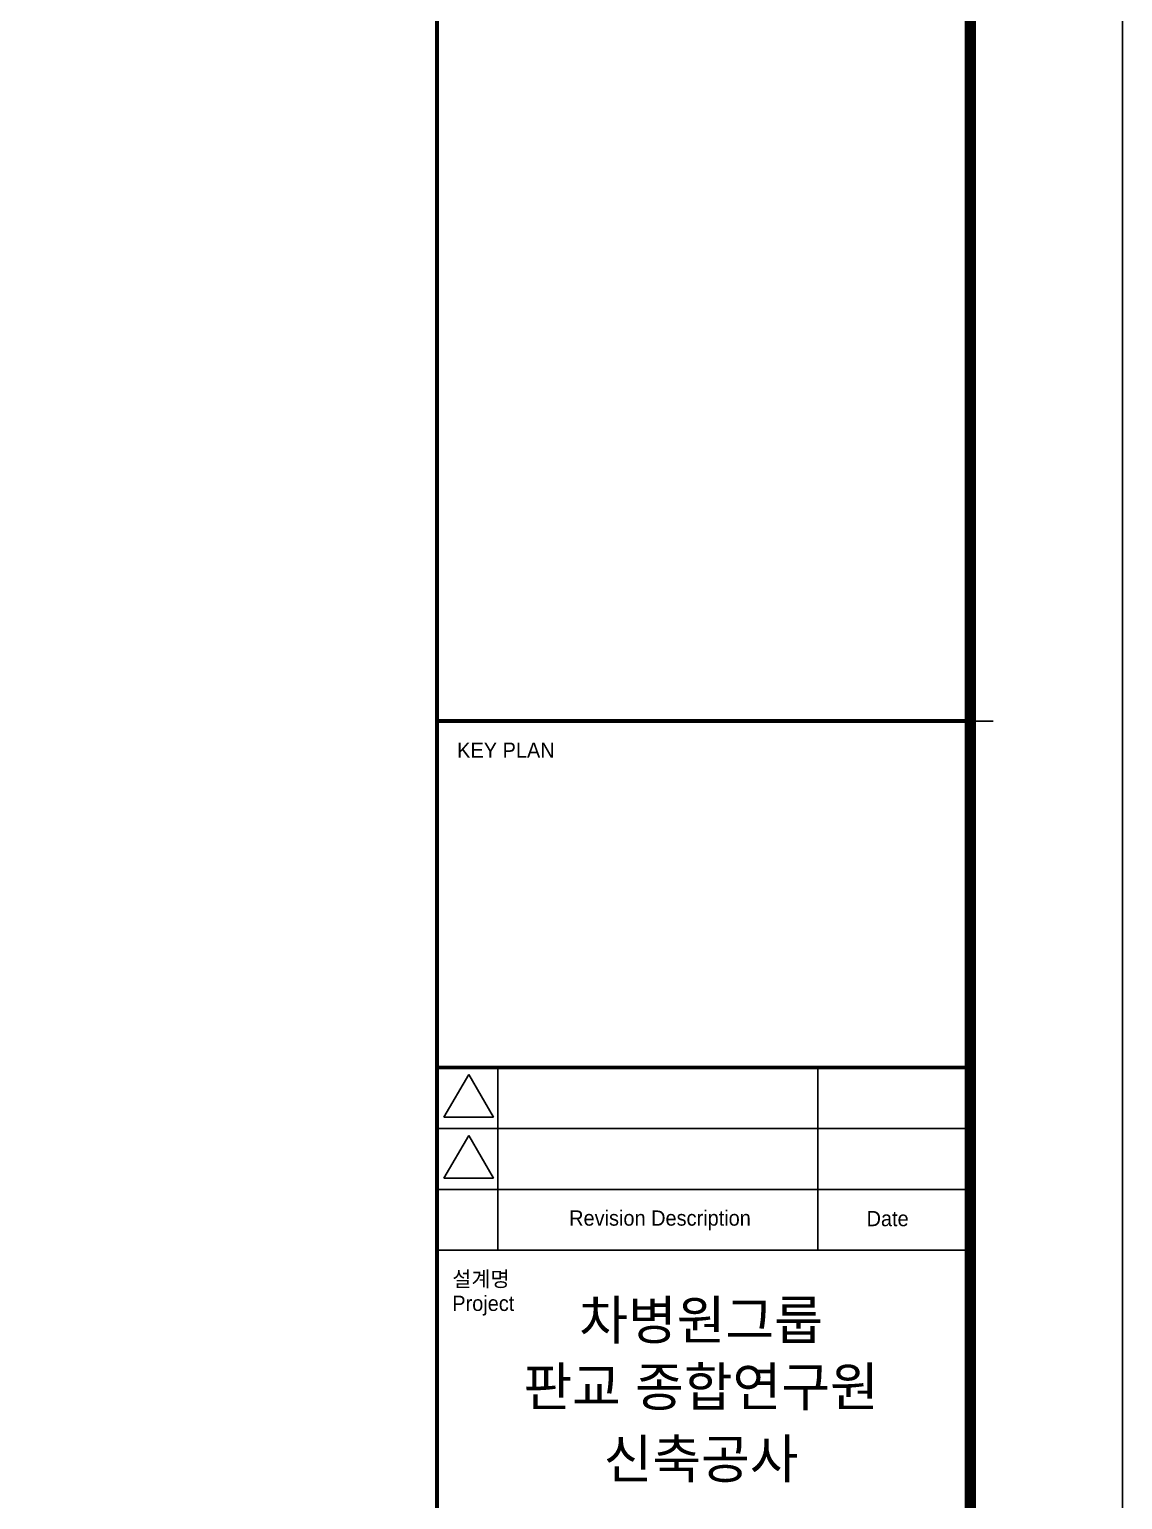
# Model space of a CAD drawing. Header units: millimetres. Extents: x 0 to 210250, y 0 to 148500.
# Drawn here: x 174372 to 210250, y 48689 to 96958 of the extents above; entities that cross this region are included whole.
import ezdxf
from ezdxf.enums import TextEntityAlignment as Align

# ---------------------------------------------------------------- set-up
doc = ezdxf.new("R2010")
doc.units = ezdxf.units.MM
doc.header["$LTSCALE"] = 600
doc.layers.get('0').update_dxf_attribs({"linetype": 'CONTINUOUS'})
doc.layers.add('001dmp-FORM', color=7, linetype='CONTINUOUS')
doc.styles.add('돋움', font='Dotum.ttf')

# ---------------------------------------------------------------- blocks, each defined once
blk = doc.blocks.new('FORM_ELEC_SUKWOO$0$')
at = {"layer": '001dmp-FORM'}
for p, q in [((158458, 57114), (157881, 57114)), ((145959, 48364), (145959, 43749)), ((154035, 48364), (154035, 43749)), ((145846, 47108), (145221, 48188)), ((144420, 46826), (157881, 46826)), ((144596, 47108), (145846, 47108)), ((145846, 45570), (145221, 46650)), ((144596, 45570), (145846, 45570)), ((144420, 45288), (157881, 45288)), ((144420, 43749), (157881, 43749))]:
    blk.add_line(p, q, dxfattribs=at)
at = {"layer": '001dmp-FORM', "color": 30}
blk.add_lwpolyline([(161727, 114228), (0, 114228), (0, 0), (161727, 0)], close=True, dxfattribs=at)
at = {"layer": '001dmp-FORM', "const_width": 288}
blk.add_lwpolyline([(5769, 3846), (5769, 110382), (157881, 110382), (157881, 3846)], close=True, dxfattribs=at)
at = {"layer": '001dmp-FORM', "const_width": 96.2}
for points in [[(144420, 3846), (144420, 110382)], [(144420, 57114), (157881, 57114)], [(144420, 48364), (157881, 48364)]]:
    blk.add_lwpolyline(points, dxfattribs=at)
at = {"layer": '001dmp-FORM'}
for points in [[(145221, 48188), (144596, 47108)], [(145221, 46650), (144596, 45570)]]:
    blk.add_lwpolyline(points, dxfattribs=at)
at = {"layer": '001dmp-FORM', "color": 3, "linetype": 'Continuous', "style": '돋움'}
blk.add_text('KEY PLAN', height=384.6, dxfattribs=at).set_placement((144929, 56186))
for s, height, p in [('Revision Description', 384.61, (150049, 44563)), ('Date', 384.6, (155796, 44550))]:
    blk.add_text(s, height=height, dxfattribs=at).set_placement(p, align=Align.MIDDLE_CENTER)
for s, p in [('설계명', (144805, 43024)), ('Project', (144805, 42409))]:
    blk.add_text(s, height=384.6, dxfattribs=at).set_placement(p, align=Align.MIDDLE_LEFT)
at = {"layer": '001dmp-FORM', "color": 3, "style": '돋움'}
for s, p in [('차병원그룹', (151086, 41999)), ('판교 종합연구원', (151086, 40320)), ('신축공사', (151086, 38495))]:
    blk.add_text(s, height=980.7, dxfattribs=at).set_placement(p, align=Align.MIDDLE)
blk = doc.blocks.new('FORM_ELEC_SUKWOO')
at = {"layer": '001dmp-FORM'}
blk.add_blockref('FORM_ELEC_SUKWOO$0$', (12, -1), dxfattribs=at)

msp = doc.modelspace()

# ---------------------------------------------------------------- block references
at = {"color": 4, "xscale": 1.300026812119423, "yscale": 1.300026812119423, "zscale": 1.300026812119423}
msp.add_blockref('FORM_ELEC_SUKWOO', (-16, 1), dxfattribs=at)

doc.saveas('drawing.dxf')
